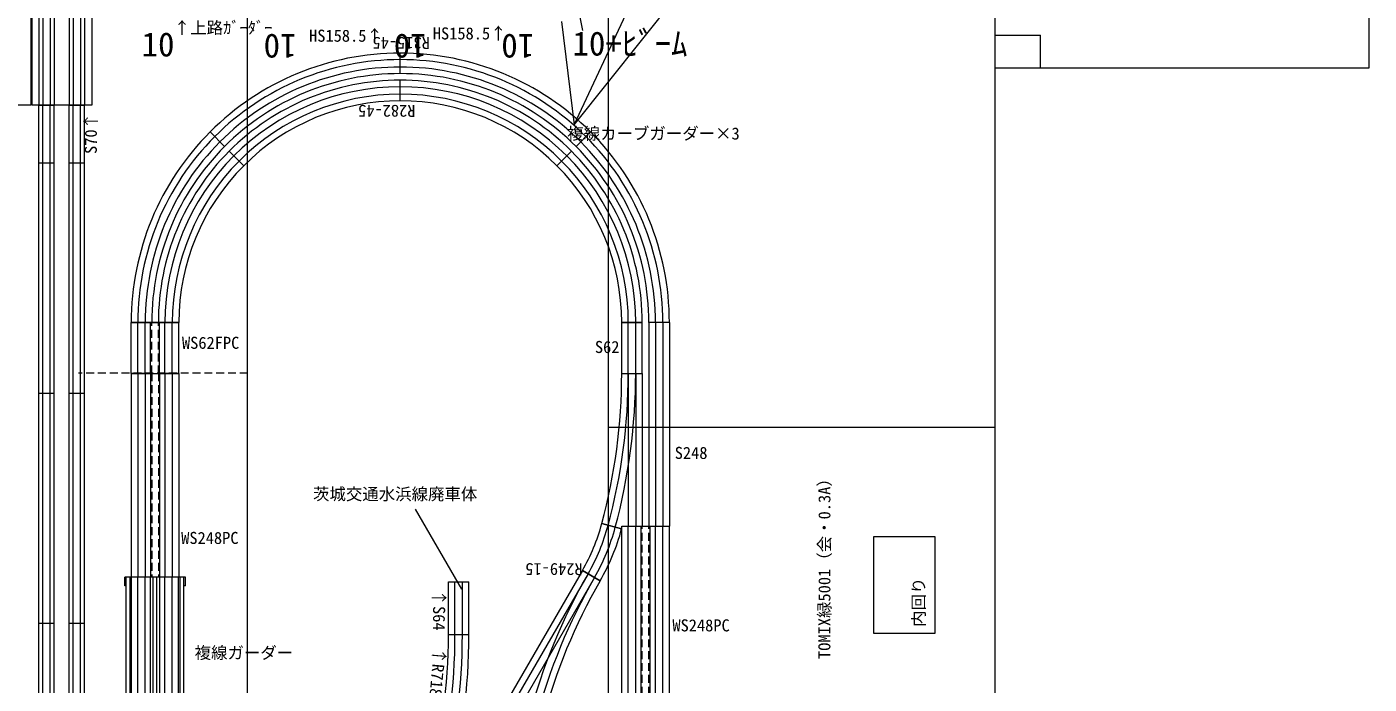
# Model space of a CAD drawing. Units: millimetres, scale not verified. Extents: x -18812 to 36437, y -7239 to 15759.
# Drawn here: x 3951 to 5584, y -1740 to -941 of the extents above; entities that cross this region are included whole.
import ezdxf
from ezdxf.enums import TextEntityAlignment as Align

# ---------------------------------------------------------------- set-up
doc = ezdxf.new("R2010")
doc.units = ezdxf.units.MM
doc.header["$LTSCALE"] = 8
doc.linetypes.add('DASHED1', pattern=[1.8, 1.2, -0.6])
for name, color, linetype, lineweight in [('0-0', 7, 'Continuous', 9), ('0-2', 7, 'Continuous', 9), ('0-6', 7, 'Continuous', 9), ('0-7', 4, 'Continuous', 9), ('0-A', 7, 'Continuous', 9)]:
    doc.layers.add(name, color=color, linetype=linetype, lineweight=lineweight)
doc.styles.add('ＭＳ ゴシック', font='')
doc.styles.get('ＭＳ ゴシック').set_extended_font_data('MS Gothic')

msp = doc.modelspace()

# ---------------------------------------------------------------- linework, layer by layer
at = {"layer": '0-0', "color": 3}
for p, q in [((3956.708, -756.478), (3956.708, -1036.478)), ((4029.708, -756.478), (4029.708, -1036.478))]:
    msp.add_line(p, q, dxfattribs=at)
at = {"layer": '0-0'}
for p, q in [((3965.458, -756.478), (3965.458, -1036.478)), ((3983.958, -756.478), (3983.958, -1036.478)), ((4002.458, -756.478), (4002.458, -1036.478)), ((4020.958, -756.478), (4020.958, -1036.478)), ((4029.708, -1036.478), (3956.708, -1036.478)), ((3965.459, -1036.478), (3983.959, -1036.478)), ((3965.459, -1106.478), (3965.459, -1036.478)), ((3983.959, -1106.478), (3983.959, -1036.478)), ((4002.459, -1036.478), (4020.959, -1036.478)), ((4002.459, -1106.478), (4002.459, -1036.478)), ((4020.959, -1106.478), (4020.959, -1036.478)), ((3965.459, -1386.478), (3965.459, -1106.478)), ((3965.459, -1106.478), (3983.959, -1106.478)), ((3965.459, -1106.478), (3983.959, -1106.478)), ((3983.959, -1386.478), (3983.959, -1106.478)), ((4002.459, -1386.478), (4002.459, -1106.478)), ((4002.459, -1106.478), (4020.959, -1106.478)), ((4020.959, -1386.478), (4020.959, -1106.478)), ((3965.459, -1666.478), (3965.459, -1386.478)), ((3965.459, -1386.478), (3983.959, -1386.478)), ((3965.459, -1386.478), (3983.959, -1386.478)), ((3983.959, -1666.478), (3983.959, -1386.478)), ((4002.459, -1666.478), (4002.459, -1386.478)), ((4002.459, -1386.478), (4020.959, -1386.478)), ((4002.459, -1386.478), (4020.959, -1386.478)), ((4020.959, -1666.478), (4020.959, -1386.478)), ((3965.459, -1946.478), (3965.459, -1666.478)), ((3965.459, -1666.478), (3983.959, -1666.478)), ((3965.459, -1666.478), (3983.959, -1666.478)), ((3983.959, -1946.478), (3983.959, -1666.478)), ((4002.459, -1946.478), (4002.459, -1666.478)), ((4002.459, -1666.478), (4020.959, -1666.478)), ((4002.459, -1666.478), (4020.959, -1666.478)), ((4020.959, -1946.478), (4020.959, -1666.478))]:
    msp.add_line(p, q, dxfattribs=at)
at = {"layer": '0-0', "color": 2}
for p, q in [((3970.208, -756.478), (3970.208, -1036.478)), ((3979.208, -756.478), (3979.208, -1036.478)), ((4007.208, -756.478), (4007.208, -1036.478)), ((4016.208, -756.478), (4016.208, -1036.478)), ((3970.209, -1106.478), (3970.209, -1036.478)), ((3979.209, -1106.478), (3979.209, -1036.478)), ((4007.209, -1106.478), (4007.209, -1036.478)), ((4016.209, -1106.478), (4016.209, -1036.478)), ((3970.209, -1386.478), (3970.209, -1106.478)), ((3979.209, -1386.478), (3979.209, -1106.478)), ((4007.209, -1386.478), (4007.209, -1106.478)), ((4016.209, -1386.478), (4016.209, -1106.478)), ((3970.209, -1666.478), (3970.209, -1386.478)), ((3979.209, -1666.478), (3979.209, -1386.478)), ((4007.209, -1666.478), (4007.209, -1386.478)), ((4016.209, -1666.478), (4016.209, -1386.478)), ((3970.209, -1946.478), (3970.209, -1666.478)), ((3979.209, -1946.478), (3979.209, -1666.478)), ((4007.209, -1946.478), (4007.209, -1666.478)), ((4016.209, -1946.478), (4016.209, -1666.478))]:
    msp.add_line(p, q, dxfattribs=at)
at = {"layer": '0-2', "color": 5}
msp.add_line((4616.77, -1060.428), (4759.223, -882.017), dxfattribs=at)
at = {"layer": '0-2', "color": 3}
msp.add_line((4618.108, -901.884), (4627.187, -945.678), dxfattribs=at)
at = {"layer": '0-2', "color": 5}
msp.add_lwpolyline([(4601.557, -934.572), (4616.77, -1060.428), (4683.156, -919.359)], dxfattribs=at)
at = {"layer": '0-6'}
for p, q in [((4405.309, -998.009), (4405.309, -973.009)), ((4405.309, -998.009), (4405.309, -973.009)), ((4405.309, -1031.009), (4405.309, -1006.009)), ((4405.309, -1031.009), (4405.309, -1006.009)), ((4191.409, -1086.609), (4173.732, -1068.931)), ((4619.209, -1086.609), (4636.887, -1068.931)), ((4619.209, -1086.609), (4636.887, -1068.931)), ((4214.744, -1109.943), (4197.066, -1092.266)), ((4214.744, -1109.943), (4197.066, -1092.266)), ((4595.875, -1109.943), (4613.552, -1092.266)), ((4595.875, -1109.943), (4613.552, -1092.266)), ((4077.809, -1300.509), (4102.809, -1300.509)), ((4077.809, -1300.509), (4135.809, -1300.509)), ((4077.809, -1362.509), (4077.809, -1300.509)), ((4101.309, -1362.509), (4101.309, -1300.509)), ((4112.309, -1362.509), (4112.309, -1300.509)), ((4135.809, -1362.509), (4135.809, -1300.509)), ((4674.809, -1300.509), (4699.809, -1300.509)), ((4674.809, -1300.509), (4699.809, -1300.509)), ((4674.809, -1300.509), (4699.809, -1300.509)), ((4674.809, -1362.509), (4674.809, -1300.509)), ((4699.809, -1362.509), (4699.809, -1300.509)), ((4732.809, -1300.509), (4707.809, -1300.509)), ((4707.809, -1300.509), (4707.809, -1548.509)), ((4732.809, -1300.509), (4732.809, -1548.509)), ((4077.809, -1362.509), (4077.809, -1610.509)), ((4077.809, -1362.509), (4102.809, -1362.509)), ((4077.809, -1362.509), (4102.809, -1362.509)), ((4077.809, -1362.509), (4135.809, -1362.509)), ((4101.309, -1362.509), (4101.309, -1610.509)), ((4135.809, -1362.509), (4110.809, -1362.509)), ((4135.809, -1362.509), (4110.809, -1362.509)), ((4135.809, -1362.509), (4110.809, -1362.509)), ((4135.809, -1362.509), (4110.809, -1362.509)), ((4112.309, -1362.509), (4112.309, -1610.509)), ((4135.809, -1362.509), (4135.809, -1610.509)), ((4674.809, -1362.509), (4699.809, -1362.509)), ((4699.809, -1362.509), (4699.809, -1548.509)), ((4674.633, -1551.744), (4650.485, -1545.273)), ((4650.485, -1545.273), (4674.633, -1551.744)), ((4674.809, -1796.509), (4674.809, -1548.509)), ((4674.809, -1548.509), (4732.809, -1548.509)), ((4698.309, -1796.509), (4698.309, -1548.509)), ((4709.309, -1796.509), (4709.309, -1548.509)), ((4732.809, -1796.509), (4732.809, -1548.509)), ((4069.809, -1621.009), (4069.809, -1610.509)), ((4071.809, -1610.509), (4069.809, -1610.509)), ((4078.259, -1796.509), (4078.259, -1610.509)), ((4101.059, -1610.509), (4078.259, -1610.509)), ((4101.059, -1796.509), (4101.059, -1610.509)), ((4112.559, -1796.509), (4112.559, -1610.509)), ((4135.359, -1610.509), (4112.559, -1610.509)), ((4135.359, -1796.509), (4135.359, -1610.509)), ((4143.809, -1610.509), (4141.809, -1610.509)), ((4143.809, -1621.009), (4143.809, -1610.509)), ((4463.841, -1616.039), (4488.841, -1616.039)), ((4463.841, -1680.197), (4463.841, -1616.039)), ((4488.841, -1680.197), (4488.841, -1616.039)), ((4626.859, -1602.313), (4533.859, -1763.393)), ((4626.859, -1602.313), (4648.509, -1614.813)), ((4648.509, -1614.813), (4626.859, -1602.313)), ((4648.509, -1614.813), (4626.859, -1602.313)), ((4071.809, -1621.009), (4069.809, -1621.009)), ((4143.809, -1621.009), (4141.809, -1621.009)), ((4463.841, -1680.197), (4488.841, -1680.197)), ((4463.841, -1680.197), (4488.841, -1680.197)), ((4463.841, -1680.197), (4488.841, -1680.197))]:
    msp.add_line(p, q, dxfattribs=at)
at = {"layer": '0-6', "color": 2}
for p, q in [((4085.809, -1362.509), (4085.809, -1300.509)), ((4094.809, -1362.509), (4094.809, -1300.509)), ((4118.809, -1362.509), (4118.809, -1300.509)), ((4127.809, -1362.509), (4127.809, -1300.509)), ((4682.809, -1362.509), (4682.809, -1300.509)), ((4691.809, -1362.509), (4691.809, -1300.509)), ((4715.809, -1300.509), (4715.809, -1548.509)), ((4724.809, -1300.509), (4724.809, -1548.509)), ((4085.809, -1362.509), (4085.809, -1610.509)), ((4094.809, -1362.509), (4094.809, -1610.509)), ((4118.809, -1362.509), (4118.809, -1610.509)), ((4127.809, -1362.509), (4127.809, -1610.509)), ((4682.809, -1362.509), (4682.809, -1548.509)), ((4691.809, -1362.509), (4691.809, -1548.509)), ((4682.809, -1796.509), (4682.809, -1548.509)), ((4691.809, -1796.509), (4691.809, -1548.509)), ((4715.809, -1796.509), (4715.809, -1548.509)), ((4724.809, -1796.509), (4724.809, -1548.509)), ((4085.809, -1796.509), (4085.809, -1610.509)), ((4094.809, -1796.509), (4094.809, -1610.509)), ((4118.809, -1796.509), (4118.809, -1610.509)), ((4127.809, -1796.509), (4127.809, -1610.509)), ((4471.841, -1680.197), (4471.841, -1616.039)), ((4480.841, -1680.197), (4480.841, -1616.039)), ((4633.787, -1606.313), (4540.787, -1767.393)), ((4641.581, -1610.813), (4548.581, -1771.893))]:
    msp.add_line(p, q, dxfattribs=at)
at = {"layer": '0-6', "color": 4, "linetype": 'DASHED1'}
for p, q in [((4102.809, -1362.509), (4102.809, -1300.509)), ((4110.809, -1362.509), (4110.809, -1300.509)), ((4219.699, -1362.139), (4013.794, -1362.139)), ((4102.809, -1362.509), (4102.809, -1610.509)), ((4110.809, -1362.509), (4110.809, -1610.509)), ((4699.809, -1796.509), (4699.809, -1548.509)), ((4707.809, -1796.509), (4707.809, -1548.509))]:
    msp.add_line(p, q, dxfattribs=at)
at = {"layer": '0-6', "color": 5}
msp.add_line((4480.066, -1624.864), (4423.984, -1527.726), dxfattribs=at)
at = {"layer": '0-6', "color": 4}
for p, q in [((4071.809, -1796.509), (4071.809, -1610.509)), ((4078.259, -1610.509), (4071.809, -1610.509)), ((4076.309, -1796.509), (4076.309, -1610.509)), ((4112.559, -1610.509), (4101.059, -1610.509)), ((4104.559, -1796.509), (4104.559, -1610.509)), ((4109.059, -1796.509), (4109.059, -1610.509)), ((4141.809, -1610.509), (4135.359, -1610.509)), ((4137.309, -1796.509), (4137.309, -1610.509)), ((4141.809, -1796.509), (4141.809, -1610.509))]:
    msp.add_line(p, q, dxfattribs=at)
at = {"layer": '0-6'}
for points in [[(4135.809, -1300.509), (4077.809, -1300.509), (4102.809, -1300.509)], [(4674.809, -1300.509), (4699.809, -1300.509), (4674.809, -1300.509)], [(4102.809, -1362.509), (4077.809, -1362.509), (4102.809, -1362.509)], [(4650.485, -1545.273), (4674.633, -1551.744), (4674.809, -1548.509)]]:
    msp.add_lwpolyline(points, dxfattribs=at)
at = {"layer": '0-6', "color": 5}
msp.add_lwpolyline([(4981.457, -1560.737), (5056.038, -1560.737), (5056.038, -1679.038), (4981.457, -1679.038)], close=True, dxfattribs=at)
at = {"layer": '0-6'}
for centre, radius, start, end in [((4405.309, -1300.509), 327.5, 90, 135), ((4405.309, -1300.509), 327.5, 45, 90), ((4405.309, -1300.509), 302.5, 90, 135), ((4405.309, -1300.509), 294.5, 90, 135), ((4405.309, -1300.509), 302.5, 45, 90), ((4405.309, -1300.509), 294.5, 45, 90), ((4405.309, -1300.509), 269.5, 90, 135), ((4405.309, -1300.509), 269.5, 45, 90), ((4405.309, -1300.509), 327.5, 135, 180), ((4405.309, -1300.509), 327.5, 0, 45), ((4405.309, -1300.509), 302.5, 135, 180), ((4405.309, -1300.509), 294.5, 135, 180), ((4405.309, -1300.509), 294.5, 360, 45), ((4405.309, -1300.509), 302.5, 0, 45), ((4405.309, -1300.509), 269.5, 135, 180), ((4405.309, -1300.509), 269.5, 360, 45), ((3969.31, -1361.615), 705.5, 344.91073, 359.92869), ((4422.044, -1484.063), 236.5, 330, 345), ((4422.044, -1484.063), 261.5, 330, 345), ((5259.937, -1966.789), 705.5, 150.07131, 165.08927), ((3758.341, -1680.3), 705.5, 344.99167, 0.00833), ((3758.341, -1680.3), 730.5, 344.99195, 0.00805)]:
    msp.add_arc(centre, radius, start, end, dxfattribs=at)
at = {"layer": '0-6', "color": 2}
for centre, radius, start, end in [((4405.309, -1300.509), 319.5, 90, 135), ((4405.309, -1300.509), 310.5, 90, 135), ((4405.309, -1300.509), 319.5, 45, 90), ((4405.309, -1300.509), 310.5, 45, 90), ((4405.309, -1300.509), 286.5, 90, 135), ((4405.309, -1300.509), 277.5, 90, 135), ((4405.309, -1300.509), 286.5, 45, 90), ((4405.309, -1300.509), 277.5, 45, 90), ((4405.309, -1300.509), 319.5, 135, 180), ((4405.309, -1300.509), 319.5, 0, 45), ((4405.309, -1300.509), 310.5, 135, 180), ((4405.309, -1300.509), 310.5, 0, 45), ((4405.309, -1300.509), 286.5, 135, 180), ((4405.309, -1300.509), 277.5, 135, 180), ((4405.309, -1300.509), 277.5, 360, 45), ((4405.309, -1300.509), 286.5, 360, 45), ((3969.31, -1361.615), 713.5, 344.91173, 359.92869), ((3969.31, -1361.615), 722.5, 344.91283, 359.92869), ((4422.044, -1484.063), 244.5, 330, 345), ((4422.044, -1484.063), 253.5, 330, 345), ((5259.937, -1966.789), 722.5, 150.07131, 165.08717), ((5259.937, -1966.789), 713.5, 150.07131, 165.08827), ((3758.341, -1680.3), 713.5, 344.99176, 0.00824), ((3758.341, -1680.3), 722.5, 344.99187, 0.00813)]:
    msp.add_arc(centre, radius, start, end, dxfattribs=at)
at = {"layer": '0-7', "color": 6}
for p, q in [((4219.481, -3232.074), (4219.481, 977.926)), ((4658.481, -2630.074), (4658.481, 977.926)), ((5129.481, -2631.074), (5129.481, 977.926)), ((5584.481, -991.074), (5584.481, 812.926)), ((5129.481, -991.074), (5584.481, -991.074)), ((4658.481, -1428.074), (5129.481, -1428.074))]:
    msp.add_line(p, q, dxfattribs=at)
at = {"layer": '0-7'}
for p in [(5129.481, -951.074), (5184.481, -991.074)]:
    msp.add_line(p, (5184.481, -951.074), dxfattribs=at)
at = {"layer": '0-A', "color": 3}
msp.add_line((3955.708, -756.478), (3955.708, -1036.478), dxfattribs=at)
at = {"layer": '0-A'}
msp.add_line((3955.708, -1036.478), (3882.708, -1036.478), dxfattribs=at)

# ---------------------------------------------------------------- texts
at = {"layer": '0-0', "color": 3, "style": 'ＭＳ ゴシック'}
msp.add_text('S70↑', height=14.66, rotation=90, dxfattribs=at).set_placement((4040.343, -1095.722), align=Align.BOTTOM_LEFT)
at = {"layer": '0-2', "color": 3, "style": 'ＭＳ ゴシック'}
for s, height, p in [('↑上路ｶﾞｰﾀﾞｰ', 14.66, (4129.666, -953.935)), ('HS158.5↑', 14.66, (4294.247, -963.616)), ('HS158.5↑', 14.66, (4444.828, -960.823)), ('10+ﾋﾞｰﾑ', 29.33, (4614.946, -984.852)), ('10', 29.33, (4090.5, -985.931)), ('複線カーブガーダー×3', 14.66, (4608.472, -1082.557))]:
    msp.add_text(s, height=height, dxfattribs=at).set_placement(p, align=Align.BOTTOM_LEFT)
for p in [(4278.855, -941.148), (4437.196, -941.148), (4568.135, -941.148)]:
    msp.add_text('10', height=29.33, rotation=180, dxfattribs=at).set_placement(p, align=Align.BOTTOM_LEFT)
at = {"layer": '0-6', "style": 'ＭＳ ゴシック'}
for s, p in [('R315-45', (4441.273, -949.101)), ('R282-45', (4423.736, -1031.715)), ('R249-15', (4627.204, -1589.051))]:
    msp.add_text(s, height=14.66, rotation=180, dxfattribs=at).set_placement(p, align=Align.BOTTOM_LEFT)
at = {"layer": '0-6', "color": 3, "style": 'ＭＳ ゴシック'}
for s, p in [('WS62FPC', (4139.535, -1337.107)), ('S62', (4642.116, -1342.188)), ('S248', (4739.265, -1470.972)), ('茨城交通水浜線廃車体', (4299.031, -1521.023)), ('WS248PC', (4138.56, -1574.405)), ('WS248PC', (4736.419, -1680.744)), ('複線ガーダー', (4154.932, -1714.089))]:
    msp.add_text(s, height=14.66, dxfattribs=at).set_placement(p, align=Align.BOTTOM_LEFT)
for s, rotation, p in [('TOMIX緑5001（会・0.3A）', 90, (4933.17, -1709.897)), ('内回り', 90, (5047.871, -1670.806)), ('↑S64', 270, (4440.766, -1625.519)), ('↑R718-15', 265, (4441.733, -1695.089))]:
    msp.add_text(s, height=14.66, rotation=rotation, dxfattribs=at).set_placement(p, align=Align.BOTTOM_LEFT)

doc.saveas('drawing.dxf')
